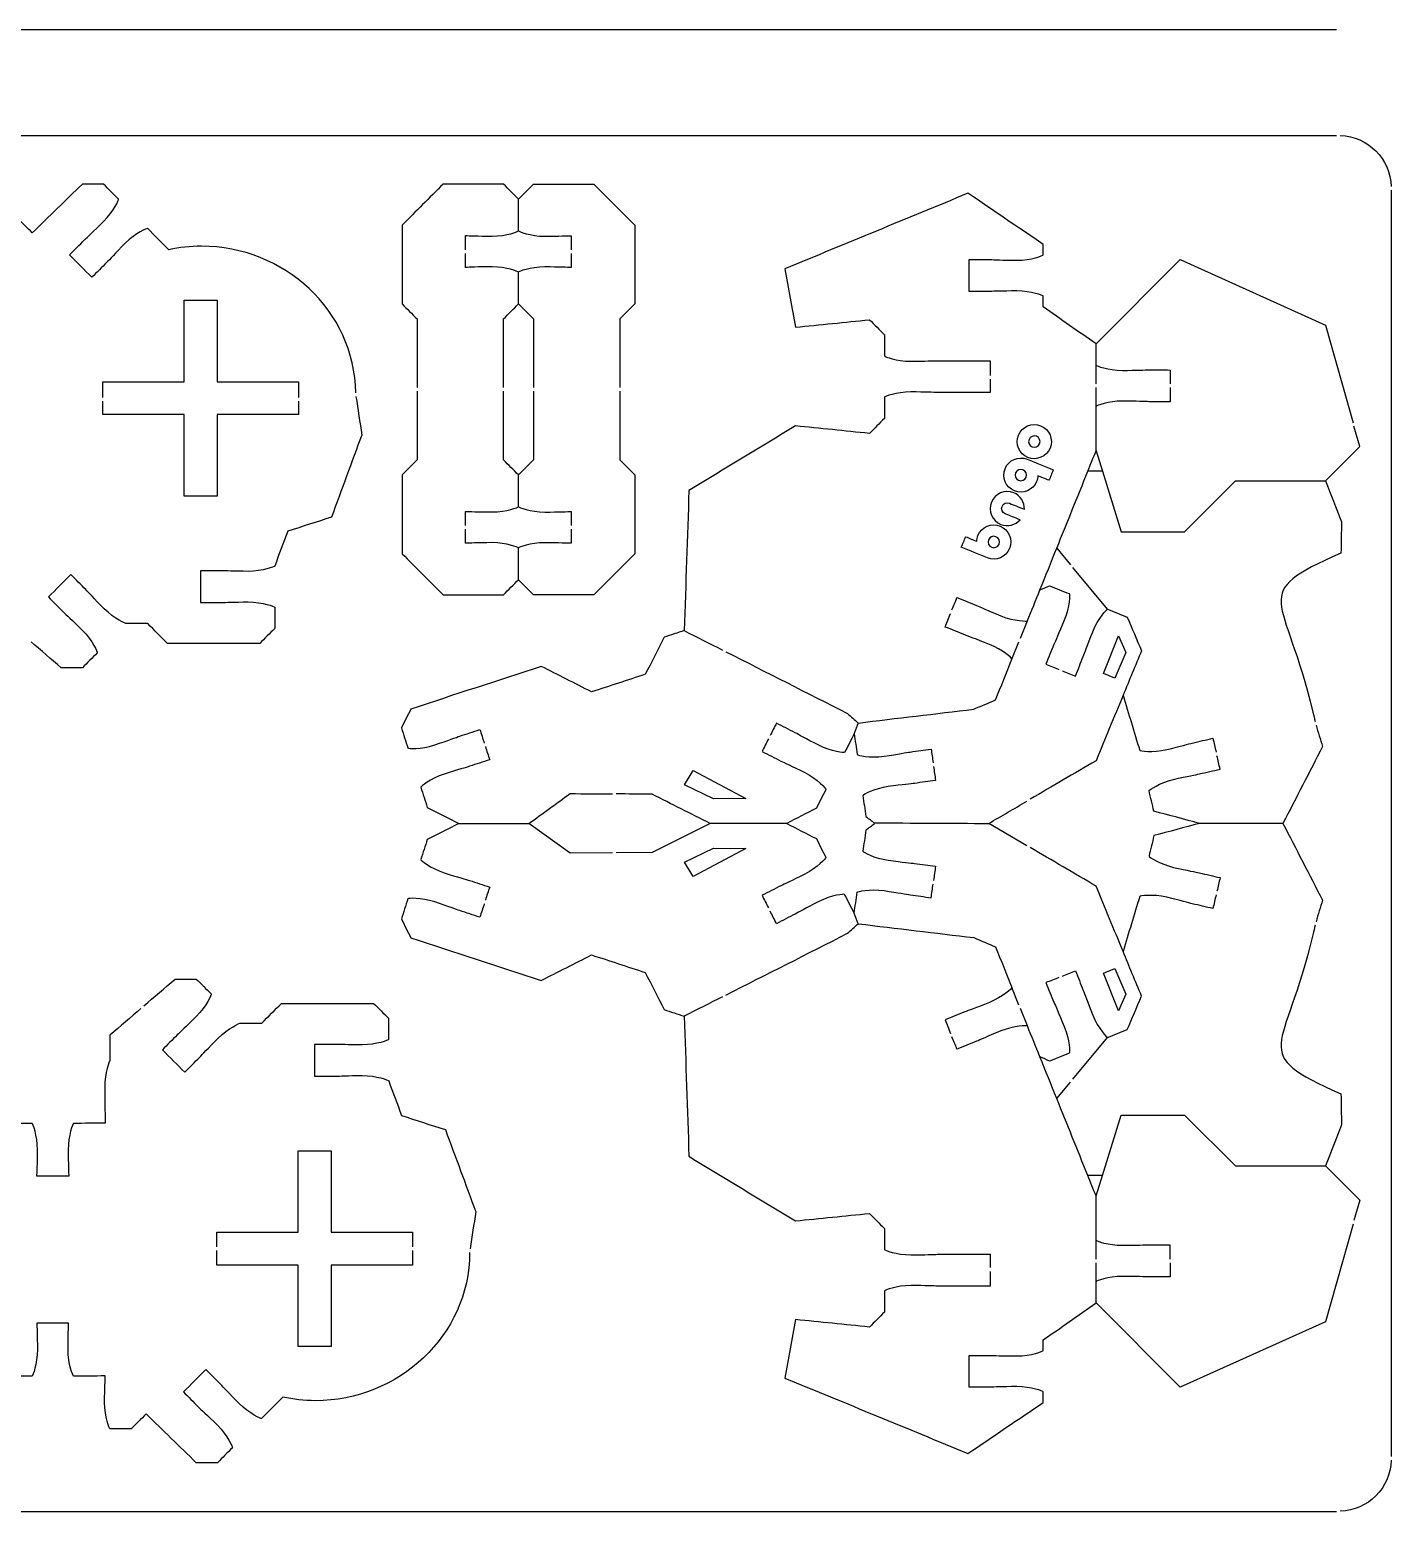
# Model space of a CAD drawing. Extents: x 0 to 680, y 0 to 410.
# Drawn here: x 551.3 to 680, y 0 to 140 of the extents above; entities that cross this region are included whole.
import ezdxf

# ---------------------------------------------------------------- set-up
doc = ezdxf.new("R2010")
doc.units = 0
doc.header["$MEASUREMENT"] = 0
doc.layers.add('DEFAULT', color=18, linetype='CONTINUOUS')

msp = doc.modelspace()

# ---------------------------------------------------------------- linework, layer by layer
at = {"layer": 'DEFAULT', "color": 1}
for points in [[(465.17, 140), (674.82, 140)], [(465.17, 130), (674.82, 130)], [(597.5, 123.99), (598.91, 125.41), (604.61, 125.41), (608.48, 121.53), (608.48, 114.08), (607.07, 112.67), (607.07, 106.18)], [(680, 5.18), (680, 124.83)], [(652.08, 110.31), (660.04, 118.27), (673.77, 112.09), (676.37, 102.86)], [(558.21, 105.24), (558.21, 106.73), (565.91, 106.73), (565.91, 114.43), (569.01, 114.43), (569.01, 106.73), (576.71, 106.73), (576.71, 105.24)], [(597.49, 114.08), (597.49, 114.08), (598.91, 112.67), (598.91, 106.18)], [(607.07, 105.83), (607.07, 99.34), (608.48, 97.93), (608.48, 90.48), (604.61, 86.61), (598.91, 86.61), (597.49, 88.03)], [(598.91, 105.83), (598.91, 99.34), (597.5, 97.93)], [(576.71, 104.89), (576.71, 103.63), (569.01, 103.63), (569.01, 95.93), (565.91, 95.93), (565.91, 103.63), (558.21, 103.63), (558.21, 104.89)], [(652.08, 100.2), (652.68, 98.27), (654.46, 92.56), (660.44, 92.56), (665.26, 97.37), (673.77, 97.37), (677, 100.6), (676.46, 102.52)], [(652.68, 98.27), (651.31, 98.27)], [(648.37, 91), (648.37, 91), (649.67, 89.44)], [(653.18, 85.24), (649.89, 89.18)], [(644.94, 82.49), (645.6, 84.14)], [(644.14, 80.52), (644.8, 82.17)], [(606.37, 62.22), (602.38, 62.19), (598.49, 65)], [(615.6, 65), (610.14, 62.24), (606.72, 62.22)], [(645.55, 62.9), (641.95, 65)], [(644.8, 47.84), (644.14, 49.49)], [(645.6, 45.87), (644.94, 47.52)], [(649.89, 40.83), (653.18, 44.77)], [(648.37, 39), (648.37, 39.01), (649.67, 40.56)], [(652.08, 29.81), (652.68, 31.74), (654.46, 37.45), (660.44, 37.45), (665.26, 32.64), (673.77, 32.64), (677, 29.4), (676.46, 27.49)], [(568.98, 24.99), (568.98, 26.38), (576.68, 26.38), (576.68, 34.08), (579.78, 34.08), (579.78, 26.38), (587.48, 26.38), (587.48, 24.99)], [(652.68, 31.74), (651.31, 31.74)], [(676.37, 27.15), (673.77, 17.91), (660.04, 11.74), (652.08, 19.7)], [(587.48, 24.64), (587.48, 23.28), (579.78, 23.28), (579.78, 15.58), (576.68, 15.58), (576.68, 23.28), (568.98, 23.28), (568.98, 24.64)], [(465.17, 0), (674.82, 0)]]:
    msp.add_lwpolyline(points, dxfattribs=at)
for points in [[(652.79, 79.16), (654.21, 82.73), (654.91, 81.14), (653.85, 78.72)], [(614.01, 70.01), (618.98, 67.37), (615.93, 67.34), (613.18, 68.66)], [(613.18, 61.35), (615.93, 62.67), (618.99, 62.63), (614.01, 60)], [(653.85, 51.29), (654.91, 48.86), (654.2, 47.28), (652.79, 50.85)]]:
    msp.add_lwpolyline(points, close=True, dxfattribs=at)
for points in [[(675.17, 130), (677.79, 129.91), (679.9, 127.8), (679.99, 125.18)], [(679.99, 4.83), (679.9, 2.2), (677.79, 0.1), (675.17, 0.01)]]:
    msp.add_open_spline(points, degree=3, dxfattribs=at)
for points, knots in [([(582.11, 105.7), (582.01, 113.47), (575.33, 119.54), (567.53, 119.54), (566.48, 119.54), (565.45, 119.43), (564.46, 119.21), (563.79, 119.88), (563.12, 120.55), (562.45, 121.23), (562.42, 121.27), (561.31, 120.79), (560.33, 119.82), (559.35, 118.84), (558.84, 118.25), (558.59, 118.02), (558.12, 117.54), (557.65, 117.07), (557.18, 116.6), (556.48, 117.31), (555.77, 118.02), (555.06, 118.72), (555.53, 119.19), (556.01, 119.66), (556.48, 120.13), (556.72, 120.38), (557.3, 120.89), (558.28, 121.87), (559.26, 122.84), (559.74, 123.95), (559.7, 123.99), (559.22, 124.46), (558.75, 124.93), (558.28, 125.41), (557.62, 125.41), (556.95, 125.41), (556.28, 125.41), (554.7, 123.87), (553.12, 122.34), (551.54, 120.8), (551.07, 121.27), (550.6, 121.74), (550.12, 122.21), (549.46, 122.21), (548.79, 122.21), (548.12, 122.21), (548.06, 122.21), (547.62, 121.09), (547.62, 119.72), (547.62, 118.33), (547.67, 117.55), (547.67, 117.21), (546.67, 117.22), (545.67, 117.22), (544.67, 117.22), (544.61, 117.22), (544.17, 116.1), (544.16, 114.72), (544.16, 113.33), (544.21, 112.56), (544.21, 112.22), (543.21, 112.22), (542.21, 112.22), (541.21, 112.22), (541.21, 112.56), (541.26, 113.34), (541.26, 114.72), (541.26, 116.1), (540.81, 117.22), (540.76, 117.22), (540.09, 117.22), (539.43, 117.22), (538.76, 117.22), (538.29, 116.75), (537.82, 116.28), (537.35, 115.81), (537.35, 115.38), (537.35, 114.95), (537.35, 114.52), (536.68, 112.37), (536, 110.22), (535.33, 108.08), (535.33, 107.07), (535.34, 106.07), (535.34, 105.06)], [0, 0, 0, 0, 1, 1, 1, 2, 2, 2, 10.061017, 10.061017, 10.061017, 11.061017, 11.061017, 11.061017, 12.061017, 12.061017, 12.061017, 17.717872, 17.717872, 17.717872, 26.210935, 26.210935, 26.210935, 31.875572, 31.875572, 31.875572, 32.875572, 32.875572, 32.875572, 33.875572, 33.875572, 33.875572, 39.539502, 39.539502, 39.539502, 45.210502, 45.210502, 45.210502, 63.950249, 63.950249, 63.950249, 69.614886, 69.614886, 69.614886, 75.284886, 75.284886, 75.284886, 76.284886, 76.284886, 76.284886, 77.284886, 77.284886, 77.284886, 85.774892, 85.774892, 85.774892, 86.774892, 86.774892, 86.774892, 87.774892, 87.774892, 87.774892, 96.265898, 96.265898, 96.265898, 97.265898, 97.265898, 97.265898, 98.265898, 98.265898, 98.265898, 103.935898, 103.935898, 103.935898, 109.600536, 109.600536, 109.600536, 113.259536, 113.259536, 113.259536, 132.384935, 132.384935, 132.384935, 140.924961, 140.924961, 140.924961, 140.924961]), ([(592.5, 119.21), (592.5, 119.65), (592.5, 120.1), (592.5, 120.54), (592.84, 120.54), (593.62, 120.49), (595, 120.49), (596.38, 120.49), (597.5, 120.94), (597.5, 120.99), (597.5, 121.99), (597.5, 122.99), (597.5, 123.99), (597.02, 124.46), (596.55, 124.93), (596.08, 125.41), (594.18, 125.41), (592.28, 125.41), (590.38, 125.41), (589.08, 124.11), (587.79, 122.82), (586.5, 121.53), (586.5, 119.05), (586.5, 116.56), (586.5, 114.08), (586.97, 113.61), (587.44, 113.14), (587.91, 112.67), (587.91, 110.51), (587.91, 108.35), (587.91, 106.18)], [0, 0, 0, 0, 3.771, 3.771, 3.771, 4.771, 4.771, 4.771, 5.771, 5.771, 5.771, 14.281, 14.281, 14.281, 19.951996, 19.951996, 19.951996, 36.121996, 36.121996, 36.121996, 51.650061, 51.650061, 51.650061, 72.770061, 72.770061, 72.770061, 78.426916, 78.426916, 78.426916, 96.816916, 96.816916, 96.816916, 96.816916]), ([(652.08, 106.53), (652.08, 107.12), (652.08, 107.72), (652.08, 108.31), (652.08, 108.98), (652.08, 109.64), (652.08, 110.31), (650.42, 111.47), (648.75, 112.64), (647.09, 113.81), (647.09, 114.14), (647.09, 114.47), (647.09, 114.81), (647.09, 114.87), (645.97, 115.31), (644.59, 115.31), (643.2, 115.31), (642.42, 115.27), (642.09, 115.27), (641.42, 115.27), (640.75, 115.27), (640.09, 115.27), (640.09, 116.27), (640.09, 117.27), (640.09, 118.27), (640.75, 118.27), (641.42, 118.27), (642.09, 118.27), (642.43, 118.27), (643.2, 118.21), (644.59, 118.21), (645.97, 118.21), (647.09, 118.66), (647.09, 118.72), (647.09, 119.05), (647.09, 119.38), (647.09, 119.71), (644.72, 121.32), (642.35, 122.93), (639.98, 124.54), (634.21, 122.16), (628.44, 119.78), (622.66, 117.4), (623, 115.56), (623.33, 113.72), (623.67, 111.88), (626.01, 112.12), (628.34, 112.35), (630.67, 112.59), (631.15, 112.12), (631.62, 111.64), (632.09, 111.17), (632.09, 110.51), (632.09, 109.84), (632.09, 109.17), (632.09, 109.11), (633.21, 108.67), (634.59, 108.67), (635.97, 108.67), (636.75, 108.72), (637.09, 108.72), (638.75, 108.72), (640.42, 108.72), (642.09, 108.72), (642.09, 108.25), (642.09, 107.79), (642.09, 107.32)], [0, 0, 0, 0, 5.04, 5.04, 5.04, 10.7, 10.7, 10.7, 27.997263, 27.997263, 27.997263, 30.838263, 30.838263, 30.838263, 31.838263, 31.838263, 31.838263, 32.838263, 32.838263, 32.838263, 38.508272, 38.508272, 38.508272, 46.998272, 46.998272, 46.998272, 52.678272, 52.678272, 52.678272, 53.678272, 53.678272, 53.678272, 54.678272, 54.678272, 54.678272, 57.498272, 57.498272, 57.498272, 81.844976, 81.844976, 81.844976, 134.948859, 134.948859, 134.948859, 150.859026, 150.859026, 150.859026, 170.809527, 170.809527, 170.809527, 176.473457, 176.473457, 176.473457, 182.143457, 182.143457, 182.143457, 183.143457, 183.143457, 183.143457, 184.143457, 184.143457, 184.143457, 198.313457, 198.313457, 198.313457, 202.263457, 202.263457, 202.263457, 202.263457]), ([(597.5, 120.99), (597.5, 120.93), (598.61, 120.49), (599.99, 120.48), (601.37, 120.48), (602.15, 120.53), (602.49, 120.53), (602.49, 120.09), (602.49, 119.65), (602.49, 119.21)], [0, 0, 0, 0, 1, 1, 1, 2, 2, 2, 5.74, 5.74, 5.74, 5.74]), ([(596.08, 106.18), (596.08, 108.35), (596.08, 110.51), (596.08, 112.67), (596.55, 113.14), (597.02, 113.61), (597.49, 114.08), (597.49, 115.08), (597.49, 116.08), (597.49, 117.08), (597.49, 117.14), (596.37, 117.58), (595, 117.59), (593.61, 117.59), (592.84, 117.54), (592.5, 117.54), (592.5, 117.98), (592.5, 118.42), (592.5, 118.86)], [0, 0, 0, 0, 18.39, 18.39, 18.39, 24.055854, 24.055854, 24.055854, 32.555854, 32.555854, 32.555854, 33.555854, 33.555854, 33.555854, 34.555854, 34.555854, 34.555854, 38.294854, 38.294854, 38.294854, 38.294854]), ([(602.49, 118.86), (602.49, 118.42), (602.49, 117.97), (602.49, 117.53), (602.14, 117.53), (601.37, 117.58), (599.99, 117.58), (598.61, 117.58), (597.49, 117.14), (597.49, 117.08)], [0, 0, 0, 0, 3.77, 3.77, 3.77, 4.77, 4.77, 4.77, 5.77, 5.77, 5.77, 5.77]), ([(652.08, 108.31), (652.08, 108.25), (653.2, 107.81), (654.58, 107.8), (655.96, 107.81), (656.74, 107.85), (657.08, 107.85), (657.75, 107.85), (658.41, 107.85), (659.08, 107.84), (659.08, 107.41), (659.08, 106.97), (659.08, 106.53)], [0, 0, 0, 0, 1, 1, 1, 2, 2, 2, 7.660007, 7.660007, 7.660007, 11.381007, 11.381007, 11.381007, 11.381007]), ([(642.09, 106.97), (642.09, 106.55), (642.09, 106.14), (642.09, 105.72), (640.42, 105.72), (638.75, 105.72), (637.08, 105.72), (636.74, 105.72), (635.97, 105.77), (634.58, 105.77), (633.21, 105.77), (632.08, 105.32), (632.08, 105.27), (632.08, 104.6), (632.08, 103.93), (632.08, 103.27), (631.61, 102.79), (631.14, 102.32), (630.67, 101.85), (628.34, 102.09), (626, 102.32), (623.67, 102.56), (620.32, 100.53), (616.97, 98.49), (613.61, 96.46), (613.46, 92.05), (613.31, 87.63), (613.16, 83.22), (614.37, 82.6), (615.57, 81.99), (616.78, 81.38)], [0, 0, 0, 0, 3.56, 3.56, 3.56, 17.741, 17.741, 17.741, 18.741, 18.741, 18.741, 19.741, 19.741, 19.741, 25.411, 25.411, 25.411, 31.074222, 31.074222, 31.074222, 51.024723, 51.024723, 51.024723, 84.359301, 84.359301, 84.359301, 121.921459, 121.921459, 121.921459, 133.437404, 133.437404, 133.437404, 133.437404]), ([(582.14, 105.34), (582.32, 104.13), (582.51, 102.91), (582.69, 101.7), (581.73, 99.11), (580.78, 96.53), (579.82, 93.94), (578.45, 93.49), (577.07, 93.05), (575.69, 92.61), (575.28, 91.51), (574.87, 90.42), (574.46, 89.32), (574.46, 89.27), (573.34, 88.82), (571.96, 88.82), (570.58, 88.82), (569.8, 88.88), (569.46, 88.88), (568.79, 88.88), (568.13, 88.88), (567.46, 88.88), (567.46, 87.88), (567.46, 86.88), (567.46, 85.88), (568.13, 85.88), (568.79, 85.88), (569.46, 85.88), (569.8, 85.88), (570.57, 85.93), (571.96, 85.93), (573.34, 85.92), (574.46, 85.49), (574.46, 85.42), (574.46, 84.75), (574.46, 84.09), (574.46, 83.42), (573.98, 82.95), (573.51, 82.48), (573.04, 82), (570.14, 82), (567.23, 82), (564.33, 82), (563.71, 82.63), (563.08, 83.25), (562.46, 83.88), (561.79, 83.88), (561.13, 83.88), (560.46, 83.88), (560.43, 83.84), (559.31, 84.32), (558.34, 85.29), (557.36, 86.27), (556.85, 86.85), (556.6, 87.1), (556.13, 87.57), (555.66, 88.04), (555.19, 88.52), (554.49, 87.81), (553.78, 87.1), (553.07, 86.4), (553.54, 85.93), (554.01, 85.45), (554.48, 84.98), (554.72, 84.74), (555.31, 84.23), (556.29, 83.24), (557.26, 82.26), (557.74, 81.16), (557.69, 81.12), (557.22, 80.65), (556.75, 80.18), (556.28, 79.71), (555.61, 79.71), (554.95, 79.71), (554.28, 79.71), (553.33, 80.53), (552.38, 81.34), (551.43, 82.16)], [0, 0, 0, 0, 10.447278, 10.447278, 10.447278, 33.897958, 33.897958, 33.897958, 46.220166, 46.220166, 46.220166, 56.158019, 56.158019, 56.158019, 57.158019, 57.158019, 57.158019, 58.158019, 58.158019, 58.158019, 63.82803, 63.82803, 63.82803, 72.32803, 72.32803, 72.32803, 77.98803, 77.98803, 77.98803, 78.98803, 78.98803, 78.98803, 79.98803, 79.98803, 79.98803, 85.64803, 85.64803, 85.64803, 91.3261, 91.3261, 91.3261, 116.0151, 116.0151, 116.0151, 123.523879, 123.523879, 123.523879, 129.193879, 129.193879, 129.193879, 130.193879, 130.193879, 130.193879, 131.193879, 131.193879, 131.193879, 136.865602, 136.865602, 136.865602, 145.357957, 145.357957, 145.357957, 151.02968, 151.02968, 151.02968, 152.02968, 152.02968, 152.02968, 153.02968, 153.02968, 153.02968, 158.69361, 158.69361, 158.69361, 164.36361, 164.36361, 164.36361, 175.034764, 175.034764, 175.034764, 175.034764]), ([(587.91, 105.83), (587.91, 103.67), (587.91, 101.51), (587.91, 99.34), (587.44, 98.87), (586.97, 98.4), (586.5, 97.93), (586.5, 95.45), (586.5, 92.97), (586.5, 90.48), (587.79, 89.19), (589.08, 87.9), (590.37, 86.61), (592.27, 86.61), (594.18, 86.61), (596.08, 86.61), (596.55, 87.08), (597.02, 87.55), (597.49, 88.03), (597.49, 89.02), (597.49, 90.02), (597.49, 91.02), (597.49, 91.08), (596.37, 91.52), (595, 91.53), (593.61, 91.53), (592.84, 91.48), (592.5, 91.48), (592.5, 91.92), (592.5, 92.36), (592.5, 92.8)], [0, 0, 0, 0, 18.4, 18.4, 18.4, 24.070996, 24.070996, 24.070996, 45.170996, 45.170996, 45.170996, 60.699768, 60.699768, 60.699768, 76.869768, 76.869768, 76.869768, 82.540058, 82.540058, 82.540058, 91.040058, 91.040058, 91.040058, 92.040058, 92.040058, 92.040058, 93.040058, 93.040058, 93.040058, 96.780058, 96.780058, 96.780058, 96.780058]), ([(592.5, 93.15), (592.5, 93.59), (592.5, 94.04), (592.5, 94.48), (592.84, 94.48), (593.62, 94.43), (595, 94.43), (596.38, 94.43), (597.5, 94.88), (597.5, 94.93), (597.5, 95.93), (597.5, 96.93), (597.5, 97.93), (597.02, 98.4), (596.55, 98.87), (596.08, 99.34), (596.08, 101.51), (596.08, 103.67), (596.08, 105.83)], [0, 0, 0, 0, 3.771, 3.771, 3.771, 4.771, 4.771, 4.771, 5.771, 5.771, 5.771, 14.271, 14.271, 14.271, 19.941996, 19.941996, 19.941996, 38.341996, 38.341996, 38.341996, 38.341996]), ([(638.47, 85.17), (638.63, 85.56), (638.78, 85.95), (638.94, 86.34), (639.56, 86.09), (640.18, 85.84), (640.8, 85.59), (641.11, 85.46), (641.81, 85.13), (643.09, 84.61), (644.38, 84.1), (645.58, 84.09), (645.6, 84.14), (645.99, 85.11), (646.39, 86.09), (646.78, 87.07), (647.31, 88.38), (647.84, 89.69), (648.37, 91), (649.35, 93.42), (650.33, 95.85), (651.31, 98.27), (651.57, 98.91), (651.83, 99.56), (652.08, 100.2), (652.08, 101.6), (652.08, 103), (652.08, 104.41), (652.08, 105), (652.08, 105.59), (652.08, 106.18)], [0, 0, 0, 0, 3.557935, 3.557935, 3.557935, 9.232836, 9.232836, 9.232836, 10.232836, 10.232836, 10.232836, 11.232836, 11.232836, 11.232836, 20.182467, 20.182467, 20.182467, 32.210596, 32.210596, 32.210596, 54.44623, 54.44623, 54.44623, 60.32259, 60.32259, 60.32259, 72.26359, 72.26359, 72.26359, 77.28259, 77.28259, 77.28259, 77.28259]), ([(659.08, 106.18), (659.08, 105.73), (659.08, 105.29), (659.08, 104.85), (658.41, 104.85), (657.75, 104.85), (657.08, 104.85), (656.74, 104.85), (655.96, 104.9), (654.58, 104.9), (653.24, 104.9), (652.15, 104.48), (652.08, 104.41), (652.08, 104.4), (652.08, 104.4), (652.08, 104.4)], [0, 0, 0, 0, 3.779, 3.779, 3.779, 9.449007, 9.449007, 9.449007, 10.449007, 10.449007, 10.449007, 11.449007, 11.449007, 11.449007, 12.449007, 12.449007, 12.449007, 12.449007]), ([(673.77, 97.37), (674.27, 96.08), (674.78, 94.79), (675.28, 93.5), (675.27, 92.52), (675.25, 91.54), (675.23, 90.55), (666.33, 86.59), (669.94, 86.82), (672.58, 75.52), (672.65, 75.22), (672.72, 74.93), (672.8, 74.63)], [0, 0, 0, 0, 11.769694, 11.769694, 11.769694, 20.129866, 20.129866, 20.129866, 21.129866, 21.129866, 21.129866, 22.129866, 22.129866, 22.129866, 22.129866]), ([(597.5, 94.93), (597.5, 94.87), (598.61, 94.43), (599.99, 94.42), (601.37, 94.42), (602.15, 94.47), (602.49, 94.47), (602.49, 94.03), (602.49, 93.59), (602.49, 93.15)], [0, 0, 0, 0, 1, 1, 1, 2, 2, 2, 5.74, 5.74, 5.74, 5.74]), ([(602.49, 92.8), (602.49, 92.36), (602.49, 91.92), (602.49, 91.47), (602.14, 91.47), (601.37, 91.52), (599.99, 91.52), (598.61, 91.53), (597.49, 91.08), (597.49, 91.02)], [0, 0, 0, 0, 3.77, 3.77, 3.77, 4.77, 4.77, 4.77, 5.77, 5.77, 5.77, 5.77]), ([(646.78, 87.07), (647.09, 87.2), (647.4, 87.33), (647.7, 87.46), (648.32, 87.21), (648.94, 86.96), (649.55, 86.71), (649.6, 86.69), (649.6, 85.49), (649.08, 84.2), (648.57, 82.92), (648.23, 82.22), (648.1, 81.9), (647.85, 81.29), (647.6, 80.67), (647.35, 80.05), (647.76, 79.88), (648.17, 79.72), (648.58, 79.55)], [0, 0, 0, 0, 2.83623, 2.83623, 2.83623, 8.494374, 8.494374, 8.494374, 9.494374, 9.494374, 9.494374, 10.494374, 10.494374, 10.494374, 16.169275, 16.169275, 16.169275, 19.920329, 19.920329, 19.920329, 19.920329]), ([(617.1, 81.22), (620.93, 79.28), (624.77, 77.33), (628.6, 75.39), (628.94, 75.09), (629.27, 74.79), (629.6, 74.49), (633.25, 74.93), (636.89, 75.36), (640.54, 75.8), (641.22, 76.09), (641.9, 76.38), (642.58, 76.67), (643.1, 77.95), (643.62, 79.23), (644.14, 80.52), (644.14, 80.59), (643.28, 81.41), (642.01, 81.92), (640.72, 82.44), (639.99, 82.68), (639.67, 82.81), (639.06, 83.06), (638.44, 83.31), (637.82, 83.56), (637.99, 83.99), (638.17, 84.42), (638.34, 84.85)], [0, 0, 0, 0, 36.567841, 36.567841, 36.567841, 40.370538, 40.370538, 40.370538, 71.601486, 71.601486, 71.601486, 77.892408, 77.892408, 77.892408, 89.668896, 89.668896, 89.668896, 90.668896, 90.668896, 90.668896, 91.668896, 91.668896, 91.668896, 97.330777, 97.330777, 97.330777, 101.274022, 101.274022, 101.274022, 101.274022]), ([(648.9, 79.42), (649.31, 79.26), (649.72, 79.09), (650.13, 78.93), (650.38, 79.54), (650.63, 80.16), (650.88, 80.78), (651.01, 81.1), (651.25, 81.83), (651.77, 83.11), (652.29, 84.4), (653.12, 85.26), (653.18, 85.24), (653.8, 84.99), (654.41, 84.74), (655.03, 84.49), (655.48, 83.43), (655.93, 82.37), (656.38, 81.32), (655.8, 79.91), (655.22, 78.51), (654.64, 77.11), (653.79, 75.05), (652.94, 72.99), (652.08, 70.93), (650.01, 69.71), (647.93, 68.5), (645.85, 67.29)], [0, 0, 0, 0, 3.751053, 3.751053, 3.751053, 9.413309, 9.413309, 9.413309, 10.413309, 10.413309, 10.413309, 11.413309, 11.413309, 11.413309, 17.085392, 17.085392, 17.085392, 26.871344, 26.871344, 26.871344, 39.770237, 39.770237, 39.770237, 58.740303, 58.740303, 58.740303, 79.203228, 79.203228, 79.203228, 79.203228]), ([(613.16, 83.22), (612.53, 83.01), (611.89, 82.8), (611.26, 82.59), (610.67, 81.42), (610.08, 80.26), (609.48, 79.09), (607.79, 78.54), (606.1, 77.98), (604.41, 77.43), (602.82, 78.24), (601.23, 79.04), (599.65, 79.84), (595.54, 78.5), (591.44, 77.16), (587.33, 75.81), (587.03, 75.22), (586.73, 74.62), (586.43, 74.03), (586.64, 73.4), (586.84, 72.76), (587.05, 72.13), (587.07, 72.07), (588.27, 72), (589.58, 72.42), (590.9, 72.86), (591.62, 73.14), (591.95, 73.25), (592.58, 73.45), (593.21, 73.66), (593.84, 73.87), (593.98, 73.44), (594.12, 73.02), (594.26, 72.6)], [0, 0, 0, 0, 5.663683, 5.663683, 5.663683, 16.798611, 16.798611, 16.798611, 31.937663, 31.937663, 31.937663, 47.061321, 47.061321, 47.061321, 83.794551, 83.794551, 83.794551, 89.457705, 89.457705, 89.457705, 95.127776, 95.127776, 95.127776, 96.127776, 96.127776, 96.127776, 97.127776, 97.127776, 97.127776, 102.777888, 102.777888, 102.777888, 106.566655, 106.566655, 106.566655, 106.566655]), ([(654.64, 77.11), (655.16, 75.38), (655.69, 73.64), (656.21, 71.91), (656.22, 71.85), (657.41, 71.67), (658.76, 71.98), (660.1, 72.3), (660.85, 72.52), (661.18, 72.6), (661.83, 72.75), (662.48, 72.9), (663.13, 73.05), (663.23, 72.61), (663.33, 72.18), (663.43, 71.74)], [0, 0, 0, 0, 15.403481, 15.403481, 15.403481, 16.403481, 16.403481, 16.403481, 17.403481, 17.403481, 17.403481, 23.072211, 23.072211, 23.072211, 26.902328, 26.902328, 26.902328, 26.902328]), ([(629.23, 73.49), (628.93, 72.89), (628.63, 72.3), (628.32, 71.71), (628.3, 71.66), (627.1, 71.77), (625.87, 72.39), (624.63, 73.02), (623.96, 73.41), (623.66, 73.57), (623.06, 73.87), (622.47, 74.17), (621.88, 74.47), (621.68, 74.08), (621.48, 73.69), (621.28, 73.3)], [0, 0, 0, 0, 5.662263, 5.662263, 5.662263, 6.662263, 6.662263, 6.662263, 7.662263, 7.662263, 7.662263, 13.328149, 13.328149, 13.328149, 17.062449, 17.062449, 17.062449, 17.062449]), ([(629.6, 74.49), (629.48, 74.16), (629.35, 73.82), (629.23, 73.49), (629.32, 72.83), (629.41, 72.17), (629.51, 71.51), (629.51, 71.45), (630.68, 71.17), (632.05, 71.35), (633.42, 71.55), (634.18, 71.71), (634.52, 71.75), (635.18, 71.84), (635.84, 71.94), (636.5, 72.03), (636.56, 71.6), (636.62, 71.17), (636.68, 70.74)], [0, 0, 0, 0, 3.041677, 3.041677, 3.041677, 8.706038, 8.706038, 8.706038, 9.706038, 9.706038, 9.706038, 10.706038, 10.706038, 10.706038, 16.361227, 16.361227, 16.361227, 20.056589, 20.056589, 20.056589, 20.056589]), ([(672.89, 74.3), (673.07, 73.6), (673.27, 72.93), (673.49, 72.27), (672.25, 69.85), (671, 67.42), (669.75, 65), (667.13, 65), (664.5, 65), (661.87, 65), (660.43, 65.39), (658.99, 65.77), (657.55, 66.15), (657.4, 66.8), (657.25, 67.45), (657.09, 68.1), (657.09, 68.16), (658.08, 68.85), (659.41, 69.16), (660.76, 69.47), (661.53, 69.6), (661.86, 69.68), (662.51, 69.83), (663.16, 69.98), (663.81, 70.13), (663.71, 70.55), (663.61, 70.97), (663.51, 71.4)], [0, 0, 0, 0, 1, 1, 1, 24.153751, 24.153751, 24.153751, 46.492751, 46.492751, 46.492751, 59.178775, 59.178775, 59.178775, 64.847505, 64.847505, 64.847505, 65.847505, 65.847505, 65.847505, 66.847505, 66.847505, 66.847505, 72.516235, 72.516235, 72.516235, 76.193462, 76.193462, 76.193462, 76.193462]), ([(621.12, 72.99), (620.92, 72.59), (620.72, 72.19), (620.52, 71.8), (621.12, 71.5), (621.71, 71.2), (622.3, 70.89), (622.61, 70.74), (623.32, 70.43), (624.55, 69.8), (625.78, 69.18), (626.58, 68.28), (626.55, 68.22), (626.25, 67.63), (625.95, 67.03), (625.65, 66.44), (624.71, 65.96), (623.78, 65.48), (622.85, 65), (620.43, 65), (618.02, 65), (615.6, 65), (613.78, 65.92), (611.96, 66.84), (610.14, 67.76), (609, 67.77), (607.86, 67.78), (606.72, 67.79)], [0, 0, 0, 0, 3.774056, 3.774056, 3.774056, 9.435867, 9.435867, 9.435867, 10.435867, 10.435867, 10.435867, 11.435867, 11.435867, 11.435867, 17.11112, 17.11112, 17.11112, 26.024582, 26.024582, 26.024582, 46.564582, 46.564582, 46.564582, 63.925527, 63.925527, 63.925527, 73.595787, 73.595787, 73.595787, 73.595787]), ([(594.37, 72.27), (594.5, 71.85), (594.64, 71.43), (594.78, 71.02), (594.14, 70.81), (593.51, 70.61), (592.87, 70.4), (592.55, 70.29), (591.8, 70.1), (590.48, 69.67), (589.17, 69.24), (588.24, 68.47), (588.26, 68.42), (588.47, 67.78), (588.68, 67.15), (588.88, 66.52), (589.88, 66.01), (590.87, 65.51), (591.87, 65), (594.08, 65), (596.29, 65), (598.49, 65), (599.79, 65.94), (601.08, 66.88), (602.38, 67.82), (603.71, 67.81), (605.04, 67.8), (606.37, 67.79)], [0, 0, 0, 0, 3.725211, 3.725211, 3.725211, 9.391235, 9.391235, 9.391235, 10.391235, 10.391235, 10.391235, 11.391235, 11.391235, 11.391235, 17.062256, 17.062256, 17.062256, 26.547808, 26.547808, 26.547808, 45.327808, 45.327808, 45.327808, 58.931491, 58.931491, 58.931491, 70.261841, 70.261841, 70.261841, 70.261841]), ([(636.73, 70.39), (636.79, 69.95), (636.85, 69.5), (636.91, 69.06), (636.25, 68.97), (635.6, 68.88), (634.94, 68.78), (634.6, 68.74), (633.82, 68.68), (632.45, 68.48), (631.09, 68.29), (630.05, 67.7), (630.05, 67.64), (630.14, 66.98), (630.23, 66.32), (630.32, 65.66), (630.59, 65.46), (630.86, 65.26), (631.13, 65.06), (634.73, 65.04), (638.34, 65.02), (641.95, 65), (643.15, 65.7), (644.35, 66.41), (645.55, 67.11)], [0, 0, 0, 0, 3.808063, 3.808063, 3.808063, 9.472028, 9.472028, 9.472028, 10.472028, 10.472028, 10.472028, 11.472028, 11.472028, 11.472028, 17.136131, 17.136131, 17.136131, 19.983368, 19.983368, 19.983368, 50.65374, 50.65374, 50.65374, 62.481039, 62.481039, 62.481039, 62.481039]), ([(591.87, 65), (590.87, 64.5), (589.88, 64), (588.88, 63.49), (588.68, 62.86), (588.47, 62.23), (588.26, 61.59), (588.24, 61.54), (589.17, 60.77), (590.48, 60.34), (591.8, 59.91), (592.55, 59.72), (592.87, 59.61), (593.51, 59.4), (594.14, 59.2), (594.78, 58.99), (594.64, 58.58), (594.5, 58.16), (594.37, 57.74)], [0, 0, 0, 0, 9.481034, 9.481034, 9.481034, 15.151104, 15.151104, 15.151104, 16.151104, 16.151104, 16.151104, 17.151104, 17.151104, 17.151104, 22.817128, 22.817128, 22.817128, 26.542339, 26.542339, 26.542339, 26.542339]), ([(622.85, 65), (623.78, 64.52), (624.71, 64.05), (625.65, 63.57), (625.95, 62.97), (626.25, 62.38), (626.55, 61.79), (626.58, 61.73), (625.78, 60.83), (624.55, 60.2), (623.32, 59.58), (622.61, 59.27), (622.3, 59.11), (621.71, 58.81), (621.11, 58.51), (620.52, 58.21), (620.72, 57.81), (620.92, 57.42), (621.12, 57.02)], [0, 0, 0, 0, 8.913005, 8.913005, 8.913005, 14.580236, 14.580236, 14.580236, 15.580236, 15.580236, 15.580236, 16.580236, 16.580236, 16.580236, 22.242046, 22.242046, 22.242046, 26.007627, 26.007627, 26.007627, 26.007627]), ([(631.13, 64.95), (630.86, 64.75), (630.59, 64.55), (630.32, 64.35), (630.23, 63.69), (630.14, 63.03), (630.05, 62.37), (630.05, 62.31), (631.09, 61.72), (632.45, 61.52), (633.82, 61.33), (634.6, 61.27), (634.94, 61.22), (635.6, 61.13), (636.25, 61.04), (636.91, 60.95), (636.85, 60.5), (636.79, 60.06), (636.73, 59.62)], [0, 0, 0, 0, 2.842006, 2.842006, 2.842006, 8.505971, 8.505971, 8.505971, 9.505971, 9.505971, 9.505971, 10.505971, 10.505971, 10.505971, 16.169936, 16.169936, 16.169936, 19.985921, 19.985921, 19.985921, 19.985921]), ([(661.87, 65), (660.43, 64.62), (658.99, 64.24), (657.55, 63.85), (657.4, 63.2), (657.25, 62.55), (657.09, 61.91), (657.09, 61.85), (658.08, 61.16), (659.41, 60.85), (660.76, 60.54), (661.53, 60.41), (661.86, 60.33), (662.51, 60.18), (663.16, 60.03), (663.81, 59.88), (663.71, 59.45), (663.61, 59.03), (663.51, 58.61)], [0, 0, 0, 0, 12.686024, 12.686024, 12.686024, 18.354754, 18.354754, 18.354754, 19.354754, 19.354754, 19.354754, 20.354754, 20.354754, 20.354754, 26.020242, 26.020242, 26.020242, 29.706978, 29.706978, 29.706978, 29.706978]), ([(669.75, 65), (671, 62.58), (672.25, 60.16), (673.49, 57.74), (673.27, 57.08), (673.07, 56.4), (672.89, 55.71)], [0, 0, 0, 0, 23.144859, 23.144859, 23.144859, 24.144859, 24.144859, 24.144859, 24.144859]), ([(648.9, 50.58), (649.31, 50.75), (649.72, 50.92), (650.13, 51.08), (650.38, 50.46), (650.63, 49.85), (650.88, 49.23), (651.01, 48.91), (651.25, 48.18), (651.77, 46.89), (652.29, 45.61), (653.12, 44.74), (653.18, 44.77), (653.8, 45.02), (654.41, 45.27), (655.03, 45.52), (655.48, 46.57), (655.93, 47.63), (656.38, 48.69), (655.8, 50.09), (655.22, 51.49), (654.64, 52.9), (653.79, 54.96), (652.94, 57.02), (652.08, 59.08), (650.01, 60.3), (647.93, 61.51), (645.85, 62.72)], [0, 0, 0, 0, 3.754797, 3.754797, 3.754797, 9.417053, 9.417053, 9.417053, 10.417053, 10.417053, 10.417053, 11.417053, 11.417053, 11.417053, 17.088762, 17.088762, 17.088762, 26.865508, 26.865508, 26.865508, 39.765325, 39.765325, 39.765325, 58.743708, 58.743708, 58.743708, 79.215268, 79.215268, 79.215268, 79.215268]), ([(629.6, 55.52), (629.48, 55.85), (629.35, 56.18), (629.23, 56.52), (629.32, 57.18), (629.41, 57.84), (629.51, 58.5), (629.51, 58.56), (630.68, 58.84), (632.05, 58.65), (633.42, 58.46), (634.18, 58.3), (634.52, 58.26), (635.18, 58.17), (635.84, 58.07), (636.5, 57.98), (636.56, 58.41), (636.62, 58.84), (636.68, 59.27)], [0, 0, 0, 0, 3.031369, 3.031369, 3.031369, 8.69672, 8.69672, 8.69672, 9.69672, 9.69672, 9.69672, 10.69672, 10.69672, 10.69672, 16.351771, 16.351771, 16.351771, 20.046143, 20.046143, 20.046143, 20.046143]), ([(594.26, 57.41), (594.12, 56.99), (593.98, 56.56), (593.84, 56.14), (593.21, 56.35), (592.58, 56.56), (591.95, 56.76), (591.62, 56.86), (590.9, 57.15), (589.58, 57.58), (588.27, 58.01), (587.07, 57.94), (587.05, 57.88), (586.84, 57.25), (586.64, 56.61), (586.43, 55.98), (586.73, 55.38), (587.03, 54.79), (587.33, 54.19), (591.44, 52.85), (595.54, 51.51), (599.65, 50.17), (601.23, 50.97), (602.82, 51.77), (604.41, 52.58), (606.1, 52.02), (607.79, 51.47), (609.48, 50.92), (610.08, 49.75), (610.67, 48.58), (611.26, 47.41), (611.89, 47.21), (612.53, 47), (613.16, 46.79)], [0, 0, 0, 0, 3.789718, 3.789718, 3.789718, 9.440141, 9.440141, 9.440141, 10.440141, 10.440141, 10.440141, 11.440141, 11.440141, 11.440141, 17.110852, 17.110852, 17.110852, 22.780692, 22.780692, 22.780692, 59.511122, 59.511122, 59.511122, 74.636124, 74.636124, 74.636124, 89.777333, 89.777333, 89.777333, 100.913153, 100.913153, 100.913153, 106.57403, 106.57403, 106.57403, 106.57403]), ([(629.23, 56.52), (628.93, 57.11), (628.63, 57.71), (628.32, 58.3), (628.3, 58.35), (627.1, 58.24), (625.87, 57.62), (624.63, 56.99), (623.96, 56.6), (623.66, 56.44), (623.06, 56.14), (622.47, 55.84), (621.88, 55.53), (621.68, 55.93), (621.48, 56.32), (621.28, 56.71)], [0, 0, 0, 0, 5.671183, 5.671183, 5.671183, 6.671183, 6.671183, 6.671183, 7.671183, 7.671183, 7.671183, 13.337523, 13.337523, 13.337523, 17.080743, 17.080743, 17.080743, 17.080743]), ([(663.43, 58.27), (663.33, 57.83), (663.23, 57.39), (663.13, 56.96), (662.48, 57.11), (661.83, 57.26), (661.18, 57.41), (660.85, 57.49), (660.1, 57.71), (658.76, 58.03), (657.41, 58.34), (656.22, 58.16), (656.21, 58.1), (655.69, 56.37), (655.16, 54.63), (654.64, 52.9)], [0, 0, 0, 0, 3.829144, 3.829144, 3.829144, 9.495381, 9.495381, 9.495381, 10.495381, 10.495381, 10.495381, 11.495381, 11.495381, 11.495381, 26.908725, 26.908725, 26.908725, 26.908725]), ([(617.1, 48.79), (620.93, 50.73), (624.77, 52.67), (628.6, 54.62), (628.94, 54.92), (629.27, 55.22), (629.6, 55.52), (633.25, 55.08), (636.89, 54.65), (640.54, 54.21), (641.22, 53.92), (641.9, 53.63), (642.58, 53.34), (643.1, 52.06), (643.62, 50.77), (644.14, 49.49), (644.14, 49.42), (643.28, 48.6), (642.01, 48.09), (640.72, 47.57), (639.99, 47.33), (639.67, 47.19), (639.06, 46.95), (638.44, 46.7), (637.82, 46.45), (637.99, 46.02), (638.17, 45.59), (638.34, 45.16)], [0, 0, 0, 0, 36.568293, 36.568293, 36.568293, 40.377676, 40.377676, 40.377676, 71.608624, 71.608624, 71.608624, 77.899546, 77.899546, 77.899546, 89.685308, 89.685308, 89.685308, 90.685308, 90.685308, 90.685308, 91.685308, 91.685308, 91.685308, 97.34719, 97.34719, 97.34719, 101.291362, 101.291362, 101.291362, 101.291362]), ([(672.8, 55.38), (672.72, 55.09), (672.65, 54.79), (672.58, 54.49), (669.94, 43.19), (666.33, 43.42), (675.23, 39.45), (675.25, 38.47), (675.27, 37.49), (675.28, 36.51), (674.78, 35.22), (674.27, 33.93), (673.77, 32.64)], [0, 0, 0, 0, 1, 1, 1, 2, 2, 2, 10.361155, 10.361155, 10.361155, 22.140162, 22.140162, 22.140162, 22.140162]), ([(648.58, 50.45), (648.17, 50.29), (647.76, 50.12), (647.35, 49.96), (647.6, 49.34), (647.85, 48.72), (648.1, 48.11), (648.23, 47.79), (648.57, 47.09), (649.08, 45.8), (649.6, 44.52), (649.6, 43.32), (649.55, 43.3), (648.94, 43.05), (648.32, 42.8), (647.7, 42.55), (647.4, 42.68), (647.09, 42.81), (646.78, 42.94)], [0, 0, 0, 0, 3.753495, 3.753495, 3.753495, 9.418752, 9.418752, 9.418752, 10.418752, 10.418752, 10.418752, 11.418752, 11.418752, 11.418752, 17.080259, 17.080259, 17.080259, 19.920942, 19.920942, 19.920942, 19.920942]), ([(562.09, 47.76), (563.07, 48.6), (564.06, 49.45), (565.05, 50.3), (565.71, 50.3), (566.38, 50.3), (567.05, 50.3), (567.52, 49.83), (567.99, 49.36), (568.46, 48.89), (568.5, 48.85), (568.03, 47.75), (567.05, 46.76), (566.07, 45.78), (565.49, 45.27), (565.25, 45.03), (564.78, 44.56), (564.31, 44.08), (563.84, 43.61), (564.55, 42.9), (565.25, 42.2), (565.96, 41.49), (566.43, 41.97), (566.9, 42.44), (567.37, 42.91), (567.61, 43.15), (568.13, 43.74), (569.11, 44.71), (570.08, 45.69), (571.19, 46.16), (571.23, 46.13), (571.89, 46.13), (572.56, 46.13), (573.23, 46.13), (573.85, 46.75), (574.47, 47.38), (575.1, 48), (578, 48), (580.9, 48), (583.81, 48), (584.28, 47.53), (584.75, 47.06), (585.22, 46.59), (585.22, 45.92), (585.22, 45.26), (585.22, 44.59), (585.22, 44.52), (584.1, 44.09), (582.72, 44.08), (581.34, 44.08), (580.56, 44.13), (580.22, 44.13), (579.56, 44.13), (578.89, 44.13), (578.23, 44.13), (578.23, 43.13), (578.23, 42.13), (578.23, 41.13), (578.89, 41.13), (579.56, 41.13), (580.23, 41.13), (580.57, 41.13), (581.34, 41.18), (582.73, 41.18), (584.1, 41.18), (585.23, 40.74), (585.23, 40.68), (585.63, 39.59), (586.04, 38.5), (586.45, 37.4), (587.83, 36.96), (589.21, 36.51), (590.59, 36.07), (591.55, 33.48), (592.5, 30.9), (593.46, 28.31), (593.28, 27.14), (593.11, 25.98), (592.93, 24.81)], [0, 0, 0, 0, 11.069656, 11.069656, 11.069656, 16.739656, 16.739656, 16.739656, 22.409945, 22.409945, 22.409945, 23.409945, 23.409945, 23.409945, 24.409945, 24.409945, 24.409945, 30.080959, 30.080959, 30.080959, 38.572607, 38.572607, 38.572607, 44.243621, 44.243621, 44.243621, 45.243621, 45.243621, 45.243621, 46.243621, 46.243621, 46.243621, 51.913621, 51.913621, 51.913621, 59.416735, 59.416735, 59.416735, 84.106735, 84.106735, 84.106735, 89.778439, 89.778439, 89.778439, 95.437439, 95.437439, 95.437439, 96.437439, 96.437439, 96.437439, 97.437439, 97.437439, 97.437439, 103.097447, 103.097447, 103.097447, 111.587447, 111.587447, 111.587447, 117.257456, 117.257456, 117.257456, 118.257456, 118.257456, 118.257456, 119.257456, 119.257456, 119.257456, 129.188166, 129.188166, 129.188166, 141.509116, 141.509116, 141.509116, 164.968239, 164.968239, 164.968239, 174.990467, 174.990467, 174.990467, 174.990467]), ([(616.78, 48.63), (615.57, 48.02), (614.37, 47.4), (613.16, 46.79), (613.31, 42.38), (613.46, 37.96), (613.61, 33.55), (616.97, 31.51), (620.32, 29.48), (623.67, 27.45), (626, 27.68), (628.34, 27.92), (630.67, 28.15), (631.14, 27.68), (631.61, 27.21), (632.08, 26.74), (632.08, 26.07), (632.08, 25.41), (632.08, 24.74), (632.08, 24.69), (633.21, 24.24), (634.58, 24.24), (635.97, 24.24), (636.75, 24.29), (637.08, 24.29), (638.75, 24.29), (640.42, 24.29), (642.09, 24.29), (642.09, 23.87), (642.09, 23.46), (642.09, 23.04)], [0, 0, 0, 0, 11.511425, 11.511425, 11.511425, 49.073617, 49.073617, 49.073617, 82.413383, 82.413383, 82.413383, 102.362889, 102.362889, 102.362889, 108.026819, 108.026819, 108.026819, 113.696819, 113.696819, 113.696819, 114.696819, 114.696819, 114.696819, 115.696819, 115.696819, 115.696819, 129.876823, 129.876823, 129.876823, 133.437823, 133.437823, 133.437823, 133.437823]), ([(561.82, 47.53), (560.85, 46.69), (559.87, 45.84), (558.89, 45), (558.89, 44.2), (558.89, 43.39), (558.89, 42.58), (558.84, 42.58), (558.39, 41.46), (558.39, 40.08), (558.39, 38.7), (558.44, 37.01), (558.44, 36.67), (557.44, 36.67), (556.45, 36.67), (555.45, 36.66), (555.44, 36.66), (555.44, 36.66), (555.44, 36.66), (555.38, 36.66), (554.94, 35.54), (554.94, 34.17), (554.94, 32.78), (554.99, 32), (554.99, 31.67), (553.99, 31.66), (552.99, 31.66), (551.99, 31.66), (551.99, 32), (552.04, 32.78), (552.04, 34.16), (552.03, 35.54), (551.59, 36.66), (551.53, 36.66), (550.86, 36.66), (550.19, 36.66), (549.53, 36.66), (549.06, 36.19), (548.59, 35.72), (548.12, 35.25), (548.12, 34.81), (548.12, 34.38), (548.12, 33.95), (547.45, 31.81), (546.78, 29.67), (546.11, 27.52), (546.11, 26.74), (546.11, 25.95), (546.11, 25.16)], [0, 0, 0, 0, 10.961948, 10.961948, 10.961948, 17.822948, 17.822948, 17.822948, 18.822948, 18.822948, 18.822948, 19.822948, 19.822948, 19.822948, 28.311955, 28.311955, 28.311955, 28.342955, 28.342955, 28.342955, 29.342955, 29.342955, 29.342955, 30.342955, 30.342955, 30.342955, 38.832961, 38.832961, 38.832961, 39.832961, 39.832961, 39.832961, 40.832961, 40.832961, 40.832961, 46.502961, 46.502961, 46.502961, 52.166891, 52.166891, 52.166891, 55.835891, 55.835891, 55.835891, 74.924655, 74.924655, 74.924655, 81.614663, 81.614663, 81.614663, 81.614663]), ([(652.08, 23.83), (652.08, 24.42), (652.08, 25.01), (652.08, 25.6), (652.08, 27), (652.08, 28.41), (652.08, 29.81), (651.83, 30.45), (651.57, 31.09), (651.3, 31.74), (650.33, 34.16), (649.35, 36.58), (648.37, 39.01), (647.84, 40.32), (647.31, 41.63), (646.78, 42.94), (646.39, 43.92), (645.99, 44.89), (645.6, 45.87), (645.58, 45.92), (644.38, 45.91), (643.1, 45.4), (641.81, 44.88), (641.11, 44.54), (640.8, 44.42), (640.18, 44.17), (639.56, 43.92), (638.94, 43.67), (638.78, 44.06), (638.63, 44.44), (638.47, 44.83)], [0, 0, 0, 0, 5.02, 5.02, 5.02, 16.96, 16.96, 16.96, 22.856561, 22.856561, 22.856561, 45.079181, 45.079181, 45.079181, 57.114726, 57.114726, 57.114726, 66.056013, 66.056013, 66.056013, 67.056013, 67.056013, 67.056013, 68.056013, 68.056013, 68.056013, 73.730913, 73.730913, 73.730913, 77.288848, 77.288848, 77.288848, 77.288848]), ([(659.08, 23.83), (659.08, 24.27), (659.08, 24.72), (659.08, 25.16), (658.41, 25.16), (657.75, 25.16), (657.08, 25.16), (656.74, 25.16), (655.96, 25.11), (654.58, 25.11), (653.24, 25.11), (652.15, 25.52), (652.08, 25.6), (652.08, 25.6), (652.08, 25.6), (652.08, 25.6)], [0, 0, 0, 0, 3.78, 3.78, 3.78, 9.450009, 9.450009, 9.450009, 10.450009, 10.450009, 10.450009, 11.450009, 11.450009, 11.450009, 12.450009, 12.450009, 12.450009, 12.450009]), ([(592.88, 24.46), (592.87, 16.61), (586.15, 10.46), (578.29, 10.46), (577.24, 10.46), (576.22, 10.58), (575.23, 10.8), (574.56, 10.12), (573.89, 9.45), (573.22, 8.78), (573.18, 8.74), (572.08, 9.21), (571.1, 10.19), (570.12, 11.17), (569.6, 11.75), (569.36, 11.99), (568.89, 12.46), (568.42, 12.94), (567.95, 13.41), (567.24, 12.7), (566.54, 11.99), (565.83, 11.29), (566.3, 10.82), (566.77, 10.35), (567.24, 9.87), (567.48, 9.63), (568.07, 9.12), (569.05, 8.14), (570.02, 7.16), (570.5, 6.05), (570.46, 6.02), (569.99, 5.55), (569.52, 5.08), (569.05, 4.6), (568.38, 4.6), (567.72, 4.6), (567.05, 4.6), (565.47, 6.14), (563.89, 7.67), (562.31, 9.21), (561.83, 8.74), (561.36, 8.27), (560.89, 7.8), (560.22, 7.8), (559.56, 7.8), (558.89, 7.8), (558.83, 7.8), (558.39, 8.91), (558.38, 10.29), (558.39, 11.68), (558.44, 12.46), (558.43, 12.8), (557.43, 12.79), (556.44, 12.79), (555.44, 12.79), (555.38, 12.79), (554.93, 13.91), (554.93, 15.29), (554.93, 16.68), (554.98, 17.45), (554.97, 17.79), (553.98, 17.79), (552.98, 17.79), (551.98, 17.79), (551.98, 17.45), (552.03, 16.67), (552.03, 15.29), (552.03, 13.91), (551.58, 12.79), (551.53, 12.79), (550.86, 12.79), (550.19, 12.79), (549.53, 12.79), (549.06, 13.26), (548.59, 13.73), (548.12, 14.2), (548.12, 14.63), (548.12, 15.06), (548.12, 15.49), (547.44, 17.64), (546.77, 19.78), (546.1, 21.93), (546.1, 22.89), (546.1, 23.85), (546.11, 24.81)], [0, 0, 0, 0, 1, 1, 1, 2, 2, 2, 10.059603, 10.059603, 10.059603, 11.059603, 11.059603, 11.059603, 12.059603, 12.059603, 12.059603, 17.716457, 17.716457, 17.716457, 26.215174, 26.215174, 26.215174, 31.879104, 31.879104, 31.879104, 32.879104, 32.879104, 32.879104, 33.879104, 33.879104, 33.879104, 39.543033, 39.543033, 39.543033, 45.213033, 45.213033, 45.213033, 63.953497, 63.953497, 63.953497, 69.617427, 69.617427, 69.617427, 75.287427, 75.287427, 75.287427, 76.287427, 76.287427, 76.287427, 77.287427, 77.287427, 77.287427, 85.778433, 85.778433, 85.778433, 86.778433, 86.778433, 86.778433, 87.778433, 87.778433, 87.778433, 96.26744, 96.26744, 96.26744, 97.26744, 97.26744, 97.26744, 98.26744, 98.26744, 98.26744, 103.93744, 103.93744, 103.93744, 109.60137, 109.60137, 109.60137, 113.26137, 113.26137, 113.26137, 132.376928, 132.376928, 132.376928, 140.54695, 140.54695, 140.54695, 140.54695]), ([(642.09, 22.68), (642.09, 22.22), (642.09, 21.76), (642.09, 21.29), (640.42, 21.29), (638.75, 21.29), (637.09, 21.29), (636.75, 21.29), (635.97, 21.34), (634.59, 21.34), (633.21, 21.34), (632.09, 20.89), (632.09, 20.83), (632.09, 20.16), (632.09, 19.5), (632.09, 18.83), (631.62, 18.36), (631.15, 17.89), (630.67, 17.42), (628.34, 17.66), (626.01, 17.89), (623.67, 18.13), (623.33, 16.29), (623, 14.45), (622.66, 12.6), (628.44, 10.23), (634.21, 7.85), (639.98, 5.47), (642.35, 7.08), (644.72, 8.69), (647.09, 10.29), (647.09, 10.63), (647.09, 10.96), (647.09, 11.29), (647.09, 11.35), (645.97, 11.79), (644.59, 11.79), (643.2, 11.79), (642.43, 11.74), (642.09, 11.74), (641.42, 11.74), (640.75, 11.74), (640.09, 11.74), (640.09, 12.74), (640.09, 13.74), (640.09, 14.74), (640.75, 14.74), (641.42, 14.74), (642.09, 14.74), (642.42, 14.74), (643.2, 14.69), (644.59, 14.69), (645.97, 14.7), (647.09, 15.14), (647.09, 15.2), (647.09, 15.53), (647.09, 15.87), (647.09, 16.2), (648.75, 17.37), (650.42, 18.53), (652.08, 19.7), (652.08, 20.37), (652.08, 21.03), (652.08, 21.7), (652.08, 22.29), (652.08, 22.88), (652.08, 23.48)], [0, 0, 0, 0, 3.939, 3.939, 3.939, 18.109, 18.109, 18.109, 19.109, 19.109, 19.109, 20.109, 20.109, 20.109, 25.779, 25.779, 25.779, 31.443638, 31.443638, 31.443638, 51.393144, 51.393144, 51.393144, 67.302507, 67.302507, 67.302507, 120.403887, 120.403887, 120.403887, 144.744974, 144.744974, 144.744974, 147.574974, 147.574974, 147.574974, 148.574974, 148.574974, 148.574974, 149.574974, 149.574974, 149.574974, 155.254983, 155.254983, 155.254983, 163.744983, 163.744983, 163.744983, 169.414991, 169.414991, 169.414991, 170.414991, 170.414991, 170.414991, 171.414991, 171.414991, 171.414991, 174.254991, 174.254991, 174.254991, 191.552254, 191.552254, 191.552254, 197.222254, 197.222254, 197.222254, 202.262254, 202.262254, 202.262254, 202.262254]), ([(659.08, 23.48), (659.08, 23.04), (659.08, 22.6), (659.08, 22.16), (658.41, 22.16), (657.75, 22.16), (657.08, 22.16), (656.74, 22.16), (655.96, 22.2), (654.58, 22.21), (653.2, 22.2), (652.08, 21.76), (652.08, 21.7)], [0, 0, 0, 0, 3.729, 3.729, 3.729, 9.389011, 9.389011, 9.389011, 10.389011, 10.389011, 10.389011, 11.389011, 11.389011, 11.389011, 11.389011])]:
    msp.add_open_spline(points, degree=3, knots=knots, dxfattribs=at)
at = {"layer": 'DEFAULT', "color": 18}
for points, knots in [([(647.74, 100.47), (648.08, 101.3), (647.68, 102.24), (646.85, 102.57), (646.03, 102.91), (645.09, 102.51), (644.76, 101.68), (644.42, 100.86), (644.82, 99.92), (645.65, 99.58), (646.47, 99.25), (647.41, 99.65), (647.74, 100.47)], [1, 1, 1, 1, 2, 2, 2, 3, 3, 3, 4, 4, 4, 5, 5, 5, 5]), ([(645.75, 101.28), (645.86, 101.55), (646.18, 101.69), (646.45, 101.58), (646.73, 101.46), (646.86, 101.15), (646.75, 100.88), (646.64, 100.6), (646.32, 100.47), (646.05, 100.58), (645.77, 100.69), (645.64, 101), (645.75, 101.28)], [0, 0, 0, 0, 1, 1, 1, 2, 2, 2, 3, 3, 3, 4, 4, 4, 4]), ([(646.47, 97.31), (646.54, 97.49), (646.57, 97.67), (646.58, 97.84), (646.93, 97.7), (647.28, 97.56), (647.63, 97.42), (647.77, 97.75), (647.9, 98.08), (648.04, 98.42), (647.22, 98.75), (646.4, 99.08), (645.58, 99.41), (644.75, 99.74), (643.81, 99.34), (643.48, 98.52), (643.14, 97.69), (643.54, 96.76), (644.37, 96.42), (645.19, 96.09), (646.13, 96.49), (646.47, 97.31)], [1, 1, 1, 1, 2, 2, 2, 5.211431, 5.211431, 5.211431, 8.256672, 8.256672, 8.256672, 15.778868, 15.778868, 15.778868, 16.778868, 16.778868, 16.778868, 17.778868, 17.778868, 17.778868, 18.778868, 18.778868, 18.778868, 18.778868]), ([(644.47, 98.12), (644.59, 98.39), (644.9, 98.53), (645.17, 98.41), (645.45, 98.3), (645.58, 97.99), (645.47, 97.71), (645.36, 97.44), (645.05, 97.31), (644.77, 97.42), (644.5, 97.53), (644.36, 97.84), (644.47, 98.12)], [1, 1, 1, 1, 2, 2, 2, 3, 3, 3, 4, 4, 4, 5, 5, 5, 5]), ([(643.09, 93.26), (642.27, 93.59), (641.87, 94.53), (642.2, 95.36), (642.53, 96.18), (643.47, 96.58), (644.3, 96.25), (644.95, 95.98), (645.33, 95.35), (645.31, 94.68), (644.84, 94.87), (644.37, 95.06), (643.9, 95.25), (643.62, 95.36), (643.31, 95.23), (643.2, 94.95), (643.09, 94.68), (643.22, 94.37), (643.49, 94.26), (643.96, 94.07), (644.43, 93.88), (644.9, 93.69), (644.46, 93.19), (643.74, 93), (643.09, 93.26)], [0, 0, 0, 0, 1, 1, 1, 2, 2, 2, 3, 3, 3, 7.309089, 7.309089, 7.309089, 8.309089, 8.309089, 8.309089, 9.309089, 9.309089, 9.309089, 13.621709, 13.621709, 13.621709, 14.621709, 14.621709, 14.621709, 14.621709]), ([(643.91, 90.99), (644.24, 91.81), (643.85, 92.75), (643.02, 93.08), (642.2, 93.42), (641.26, 93.02), (640.92, 92.19), (640.85, 92.02), (640.81, 91.84), (640.81, 91.66), (640.46, 91.8), (640.11, 91.94), (639.76, 92.09), (639.62, 91.75), (639.49, 91.42), (639.35, 91.09), (640.17, 90.76), (640.99, 90.43), (641.81, 90.1), (642.64, 89.76), (643.58, 90.16), (643.91, 90.99)], [1, 1, 1, 1, 2, 2, 2, 3, 3, 3, 4, 4, 4, 7.213482, 7.213482, 7.213482, 10.258153, 10.258153, 10.258153, 17.774964, 17.774964, 17.774964, 18.774964, 18.774964, 18.774964, 18.774964]), ([(641.92, 91.79), (642.03, 92.07), (642.34, 92.2), (642.62, 92.09), (642.89, 91.98), (643.03, 91.66), (642.92, 91.39), (642.8, 91.11), (642.49, 90.98), (642.22, 91.09), (641.94, 91.2), (641.81, 91.52), (641.92, 91.79)], [1, 1, 1, 1, 2, 2, 2, 3, 3, 3, 4, 4, 4, 5, 5, 5, 5])]:
    msp.add_open_spline(points, degree=3, knots=knots, dxfattribs=at)

doc.saveas('drawing.dxf')
